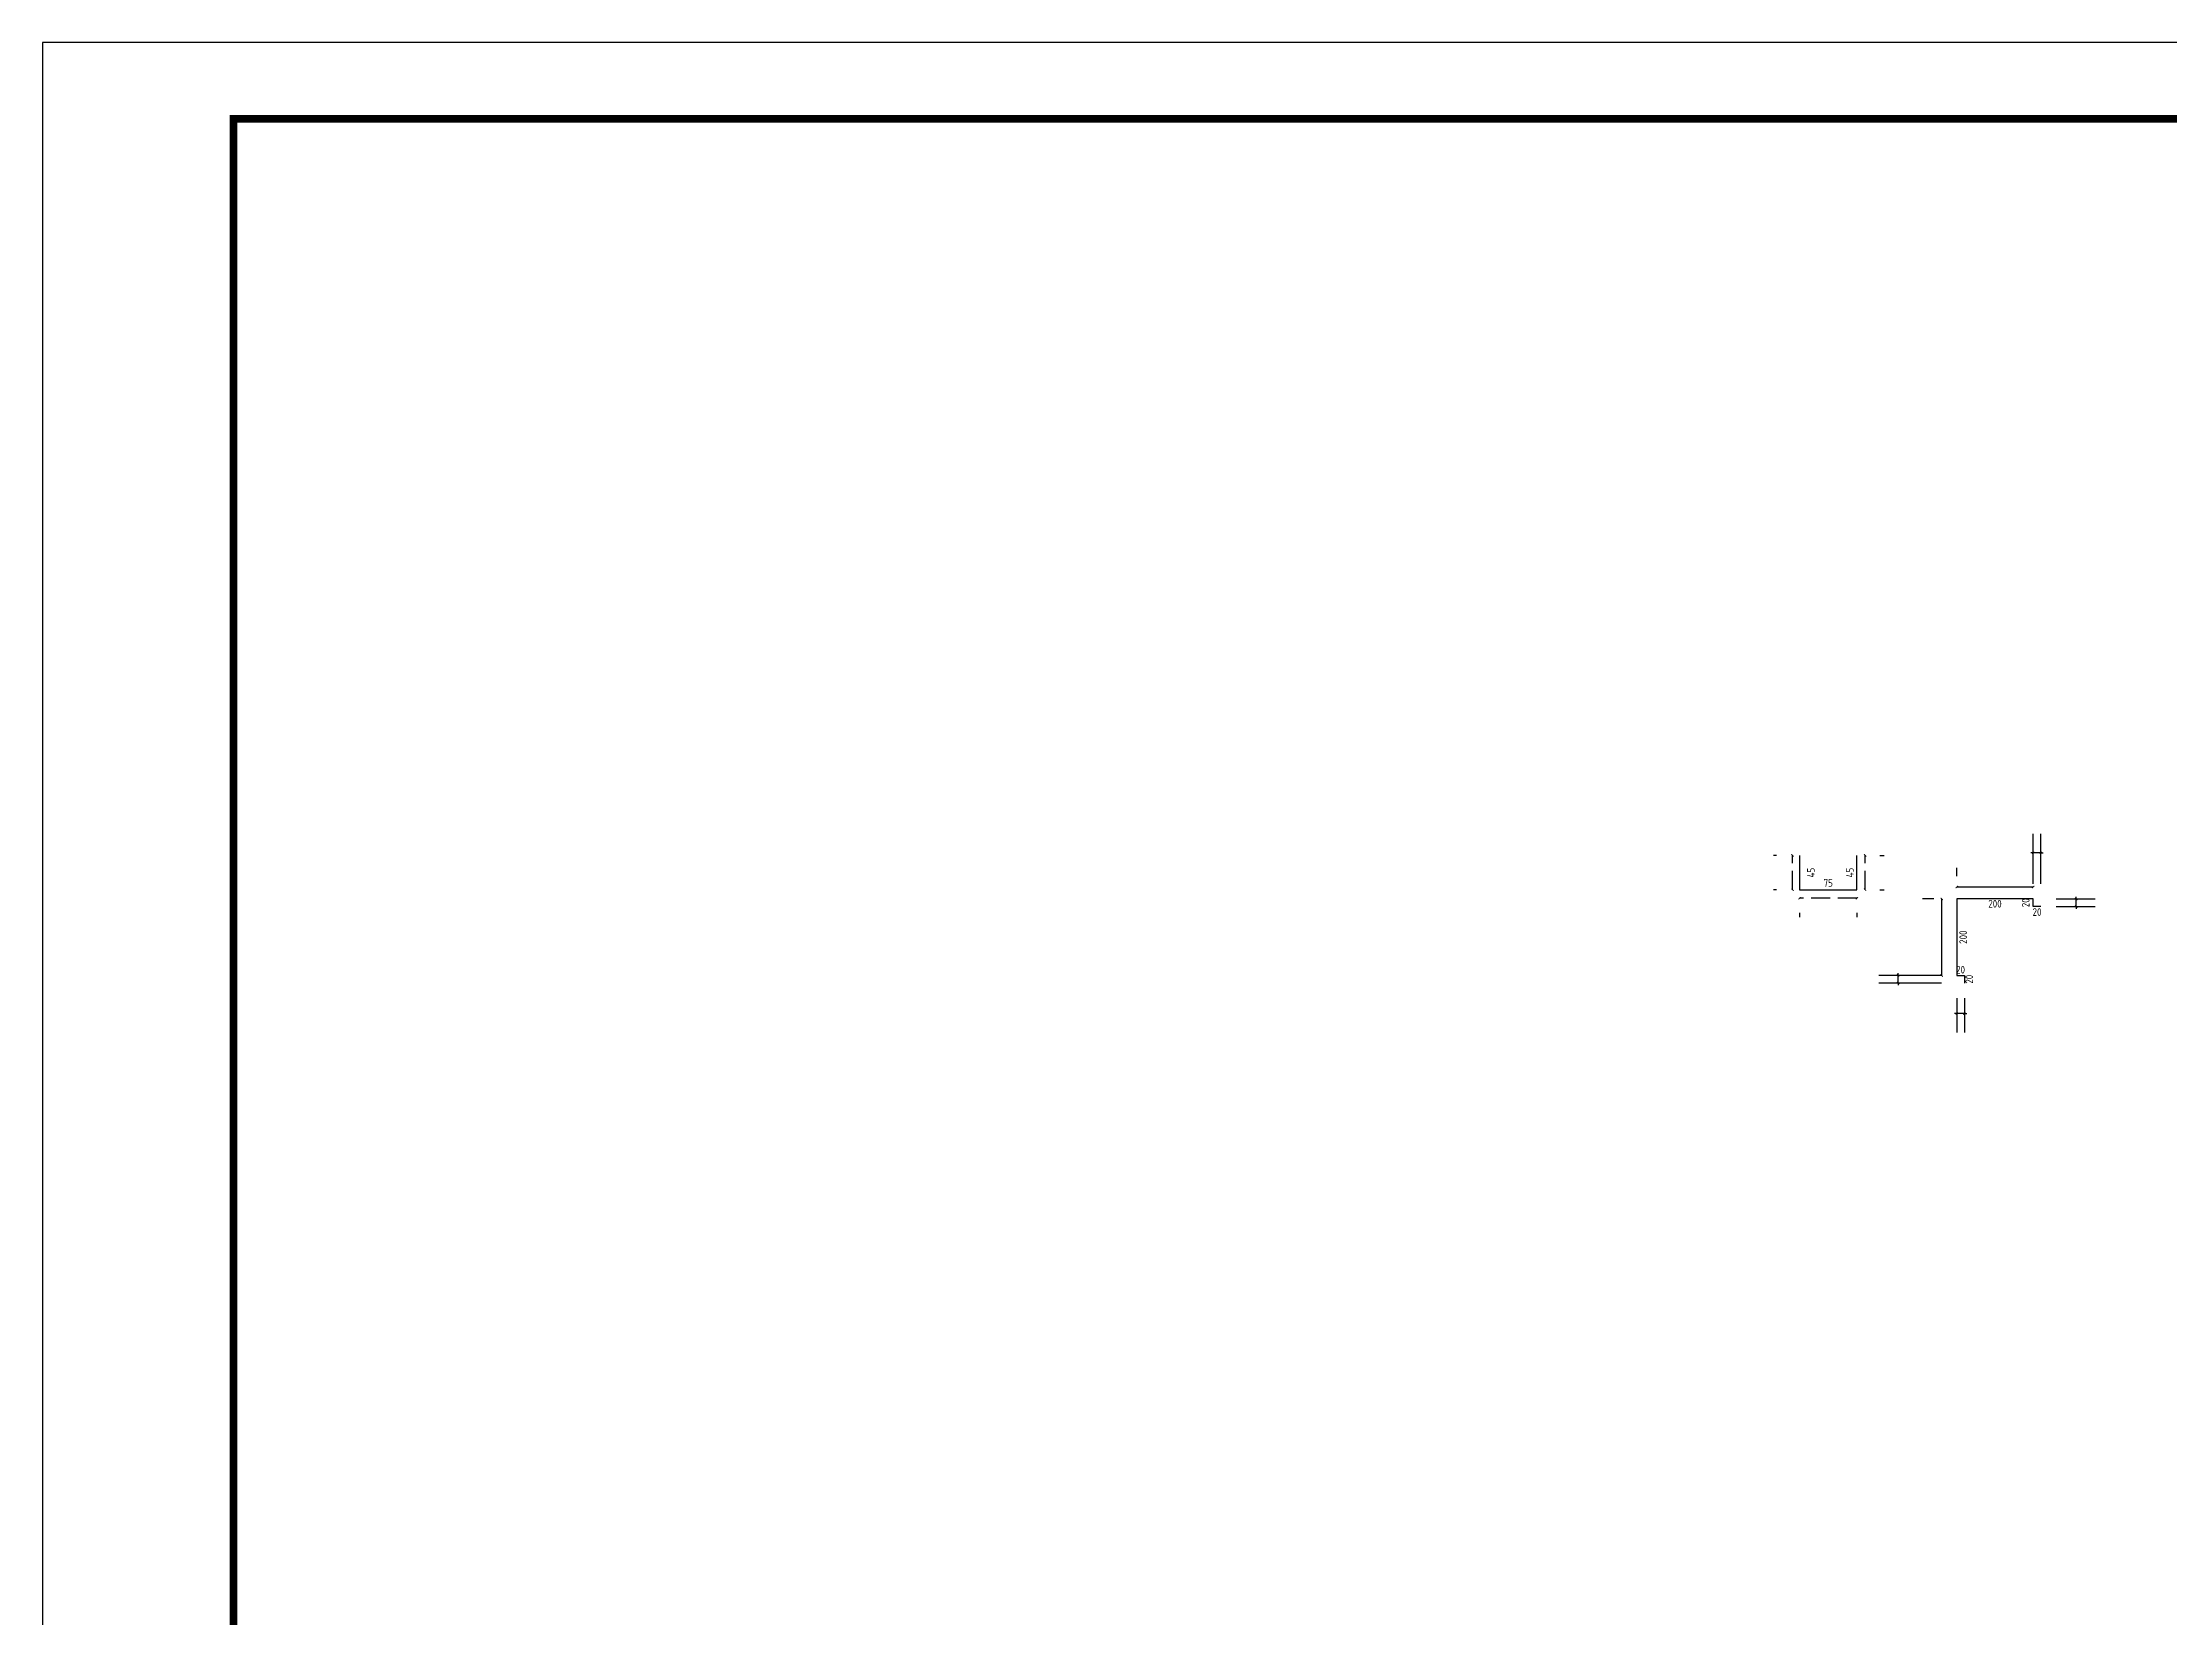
# Model space of a CAD drawing. Extents: x -30376 to 88524, y -28161 to 55939.
# Drawn here: x -30376 to -2546, y 35335 to 55939 of the extents above; entities that cross this region are included whole.
import ezdxf
from ezdxf.enums import TextEntityAlignment as Align

# ---------------------------------------------------------------- set-up
doc = ezdxf.new("R2010")
doc.units = 0
doc.header["$LTSCALE"] = 1000
doc.header["$MEASUREMENT"] = 0
doc.linetypes.add('DASH', pattern=[0.35, 0.25, -0.1])
doc.layers.add('PUB_TITLE', color=4, linetype='Continuous')
doc.styles.get("Standard").update_dxf_attribs({"font": 'gbenor.shx', "bigfont": 'gbcbig.shx'})
doc.dimstyles.get("Standard").update_dxf_attribs({"dimscale": 100, "dimtxt": 3.5, "dimasz": 1, "dimexe": 2.5, "dimexo": 3, "dimgap": 1.5, "dimtad": 1, "dimdec": 0, "dimzin": 0, "dimdsep": 46, "dimtxsty": 'Standard', "dimblk": 'ARCHTICK', "dimcen": 0.09, "dimadec": 0, "dimazin": 0, "dimtfac": 1, "dimtdec": 0, "dimtix": 1, "dimtmove": 2, "dimatfit": 3, "dimfxl": 1, "dimtolj": 1, "dimtzin": 0, "dimarcsym": 0})

# ---------------------------------------------------------------- blocks, each defined once
blk = doc.blocks.new('$titleblk$00000167')
blk.add_lwpolyline([(-1189, 0), (0, 0), (0, 841), (-1189, 841)], close=True)
at = {"const_width": 1}
blk.add_lwpolyline([(-1164, 10), (-10, 10), (-10, 831), (-1164, 831)], close=True, dxfattribs=at)
at = {"flags": 4}
for tag, p in [('(扩展图名)', (-62.12, 184.1)), ('图名', (-62.12, 180.13)), ('日期', (-62.12, 172.03)), ('图号', (-62.12, 163.99)), ('比例', (-62.12, 156)), ('子项', (-59.56, 82.07)), ('工程名称', (-59.24, 70.19)), ('设计号', (-36.91, 28.62))]:
    blk.add_attdef(tag, text='', height=3.5, dxfattribs=at).set_placement(p, align=Align.CENTER)
for tag, p in [('设计人', (-64.84, 148.13)), ('负责人', (-64.71, 140.27)), ('主持人', (-64.73, 132.26)), ('校对人', (-64.28, 124.4)), ('审核人', (-63.96, 116.15)), ('审定人', (-64.16, 107.95)), ('所长', (-64.16, 99.76))]:
    blk.add_attdef(tag, p, '', height=3.5)
blk = doc.blocks.new('_ArchTick')
at = {"color": 0, "linetype": 'ByBlock', "const_width": 0.4}
blk.add_lwpolyline([(-0.5, -0.5), (0.5, 0.5)], dxfattribs=at)
blk = doc.blocks.new('*D6')
at = {"color": 0, "linetype": 'DASH', "lineweight": -2}
for p, q in [((-7686, 45305), (-7728, 45305)), ((-7478, 44855), (-7478, 45305)), ((-7686, 44855), (-7728, 44855))]:
    blk.add_line(p, q, dxfattribs=at)
at = {"layer": 'Defpoints', "color": 0}
for p in [(-7478, 45305), (-7386, 45305), (-7386, 44855)]:
    blk.add_point(p, dxfattribs=at)
at = {"color": 0, "lineweight": -2, "xscale": 30, "yscale": 30, "zscale": 30}
for p, rotation in [((-7478, 45305), 90), ((-7478, 44855), 270)]:
    blk.add_blockref('_ArchTick', p, dxfattribs=dict(at, rotation=rotation))
at = {"color": 0, "insert": (-7237, 45080), "char_height": 100, "attachment_point": 5, "rotation": 90}
blk.add_mtext('\\A1;45', dxfattribs=at)
blk = doc.blocks.new('*D7')
at = {"color": 0, "linetype": 'DASH', "lineweight": -2}
for p, q in [((-6636, 44745), (-7386, 44745)), ((-7386, 44555), (-7386, 44495)), ((-6636, 44555), (-6636, 44495))]:
    blk.add_line(p, q, dxfattribs=at)
at = {"layer": 'Defpoints', "color": 0}
for p in [(-7386, 44855), (-6636, 44855), (-7386, 44745)]:
    blk.add_point(p, dxfattribs=at)
at = {"color": 0, "lineweight": -2, "xscale": 30, "yscale": 30, "zscale": 30, "rotation": 180}
blk.add_blockref('_ArchTick', (-7386, 44745), dxfattribs=at)
at = {"color": 0, "lineweight": -2, "xscale": 30, "yscale": 30, "zscale": 30}
blk.add_blockref('_ArchTick', (-6636, 44745), dxfattribs=at)
at = {"color": 0, "insert": (-7011, 44945), "char_height": 100, "attachment_point": 5}
blk.add_mtext('\\A1;75', dxfattribs=at)
blk = doc.blocks.new('*D8')
at = {"color": 0, "linetype": 'DASH', "lineweight": -2}
for p, q in [((-6528, 44855), (-6528, 45305)), ((-6336, 45305), (-6278, 45305)), ((-6336, 44855), (-6278, 44855))]:
    blk.add_line(p, q, dxfattribs=at)
at = {"layer": 'Defpoints', "color": 0}
for p in [(-6636, 45305), (-6528, 45305), (-6636, 44855)]:
    blk.add_point(p, dxfattribs=at)
at = {"color": 0, "lineweight": -2, "xscale": 30, "yscale": 30, "zscale": 30}
for p, rotation in [((-6528, 45305), 90), ((-6528, 44855), 270)]:
    blk.add_blockref('_ArchTick', p, dxfattribs=dict(at, rotation=rotation))
at = {"color": 0, "insert": (-6728, 45080), "char_height": 100, "attachment_point": 5, "rotation": 90}
blk.add_mtext('\\A1;45', dxfattribs=at)
blk = doc.blocks.new('*D9')
at = {"color": 0, "lineweight": -2}
for p, q in [((-4329, 44935), (-4329, 45588)), ((-4229, 44935), (-4229, 45588)), ((-4329, 45338), (-4359, 45338)), ((-4229, 45338), (-4329, 45338)), ((-4229, 45338), (-4199, 45338))]:
    blk.add_line(p, q, dxfattribs=at)
at = {"layer": 'Defpoints', "color": 0}
for p in [(-4329, 45338), (-4329, 44635), (-4229, 44635)]:
    blk.add_point(p, dxfattribs=at)
at = {"color": 0, "lineweight": -2, "xscale": 30, "yscale": 30, "zscale": 30}
blk.add_blockref('_ArchTick', (-4329, 45338), dxfattribs=at)
at = {"color": 0, "lineweight": -2, "xscale": 30, "yscale": 30, "zscale": 30, "rotation": 180}
blk.add_blockref('_ArchTick', (-4229, 45338), dxfattribs=at)
at = {"color": 0, "insert": (-4279, 44564), "char_height": 100, "attachment_point": 5}
blk.add_mtext('\\A1;20', dxfattribs=at)
blk = doc.blocks.new('*D10')
at = {"color": 0, "lineweight": -2}
for p, q in [((-4029, 44735), (-3517, 44735)), ((-4029, 44635), (-3517, 44635)), ((-3767, 44735), (-3767, 44765)), ((-3767, 44635), (-3767, 44735)), ((-3767, 44635), (-3767, 44605))]:
    blk.add_line(p, q, dxfattribs=at)
at = {"layer": 'Defpoints', "color": 0}
for p in [(-4329, 44735), (-4329, 44635), (-3767, 44735)]:
    blk.add_point(p, dxfattribs=at)
at = {"color": 0, "lineweight": -2, "xscale": 30, "yscale": 30, "zscale": 30}
for p, rotation in [((-3767, 44735), 270), ((-3767, 44635), 90)]:
    blk.add_blockref('_ArchTick', p, dxfattribs=dict(at, rotation=rotation))
at = {"color": 0, "insert": (-4427, 44685), "char_height": 100, "attachment_point": 5, "rotation": 90}
blk.add_mtext('\\A1;20', dxfattribs=at)
blk = doc.blocks.new('*D11')
at = {"color": 0, "lineweight": -2}
for p, q in [((-5329, 45035), (-5329, 45141)), ((-4329, 45035), (-4329, 45141)), ((-4329, 44891), (-5329, 44891))]:
    blk.add_line(p, q, dxfattribs=at)
at = {"layer": 'Defpoints', "color": 0}
for p in [(-5329, 44891), (-5329, 44735), (-4329, 44735)]:
    blk.add_point(p, dxfattribs=at)
at = {"color": 0, "lineweight": -2, "xscale": 30, "yscale": 30, "zscale": 30, "rotation": 180}
blk.add_blockref('_ArchTick', (-5329, 44891), dxfattribs=at)
at = {"color": 0, "lineweight": -2, "xscale": 30, "yscale": 30, "zscale": 30}
blk.add_blockref('_ArchTick', (-4329, 44891), dxfattribs=at)
at = {"color": 0, "insert": (-4829, 44672), "char_height": 100, "attachment_point": 5}
blk.add_mtext('\\A1;200', dxfattribs=at)
blk = doc.blocks.new('*D12')
at = {"color": 0, "lineweight": -2}
for p, q in [((-5629, 44735), (-5776, 44735)), ((-5526, 43735), (-5526, 44735)), ((-5629, 43735), (-5776, 43735))]:
    blk.add_line(p, q, dxfattribs=at)
at = {"layer": 'Defpoints', "color": 0}
for p in [(-5526, 44735), (-5329, 44735), (-5329, 43735)]:
    blk.add_point(p, dxfattribs=at)
at = {"color": 0, "lineweight": -2, "xscale": 30, "yscale": 30, "zscale": 30}
for p, rotation in [((-5526, 44735), 90), ((-5526, 43735), 270)]:
    blk.add_blockref('_ArchTick', p, dxfattribs=dict(at, rotation=rotation))
at = {"color": 0, "insert": (-5245, 44235), "char_height": 100, "attachment_point": 5, "rotation": 90}
blk.add_mtext('\\A1;200', dxfattribs=at)
blk = doc.blocks.new('*D13')
at = {"color": 0, "lineweight": -2}
for p, q in [((-5329, 43435), (-5329, 42987)), ((-5229, 43435), (-5229, 42987)), ((-5329, 43237), (-5359, 43237)), ((-5229, 43237), (-5329, 43237)), ((-5229, 43237), (-5199, 43237))]:
    blk.add_line(p, q, dxfattribs=at)
at = {"layer": 'Defpoints', "color": 0}
for p in [(-5329, 43735), (-5229, 43735), (-5329, 43237)]:
    blk.add_point(p, dxfattribs=at)
at = {"color": 0, "lineweight": -2, "xscale": 30, "yscale": 30, "zscale": 30}
blk.add_blockref('_ArchTick', (-5329, 43237), dxfattribs=at)
at = {"color": 0, "lineweight": -2, "xscale": 30, "yscale": 30, "zscale": 30, "rotation": 180}
blk.add_blockref('_ArchTick', (-5229, 43237), dxfattribs=at)
at = {"color": 0, "insert": (-5279, 43809), "char_height": 100, "attachment_point": 5}
blk.add_mtext('\\A1;20', dxfattribs=at)
blk = doc.blocks.new('*D14')
at = {"color": 0, "lineweight": -2}
for p, q in [((-5529, 43735), (-6347, 43735)), ((-6097, 43735), (-6097, 43765)), ((-6097, 43635), (-6097, 43735)), ((-5529, 43635), (-6347, 43635)), ((-6097, 43635), (-6097, 43605))]:
    blk.add_line(p, q, dxfattribs=at)
at = {"layer": 'Defpoints', "color": 0}
for p in [(-6097, 43735), (-5229, 43735), (-5229, 43635)]:
    blk.add_point(p, dxfattribs=at)
at = {"color": 0, "lineweight": -2, "xscale": 30, "yscale": 30, "zscale": 30}
for p, rotation in [((-6097, 43735), 270), ((-6097, 43635), 90)]:
    blk.add_blockref('_ArchTick', p, dxfattribs=dict(at, rotation=rotation))
at = {"color": 0, "insert": (-5166, 43685), "char_height": 100, "attachment_point": 5, "rotation": 90}
blk.add_mtext('\\A1;20', dxfattribs=at)

msp = doc.modelspace()

# ---------------------------------------------------------------- linework, layer by layer
for p, q in [((-7386.4, 45304.6), (-7386.4, 44854.6)), ((-6636.4, 44854.6), (-6636.4, 45304.6)), ((-7386.4, 44854.6), (-6636.4, 44854.6)), ((-4329, 44735), (-5329, 44735)), ((-5329, 44735), (-5329, 43735)), ((-4329, 44635), (-4329, 44735)), ((-4229, 44635), (-4329, 44635)), ((-5329, 43735), (-5229, 43735)), ((-5229, 43735), (-5229, 43635))]:
    msp.add_line(p, q)

# ---------------------------------------------------------------- block references
at = {"layer": 'PUB_TITLE', "xscale": 100, "yscale": 100, "zscale": 100}
msp.add_blockref('$titleblk$00000167', (88523.9, -28160.5), dxfattribs=at)

# ---------------------------------------------------------------- dimensions: what is measured, and where the dimension line sits
for base, p1, p2, angle, override, picture, middle in [((-4329, 45338), (-4229, 44635), (-4329, 44635), 180, {"dimtxt": 1, "dimasz": 0.3, "dimlfac": 0.2}, '*D9', (-4279, 44563.6)), ((-7477.8, 45304.6), (-7386.4, 44854.6), (-7386.4, 45304.6), 90, {"dimtxt": 1, "dimasz": 0.3, "dimtad": 3, "dimlfac": 0.1}, '*D6', (-7237, 45079.6)), ((-5329, 44890.8), (-4329, 44735), (-5329, 44735), 180, {"dimtxt": 1, "dimasz": 0.3, "dimlfac": 0.2}, '*D11', (-4829, 44671.6)), ((-5526.3, 44735), (-5329, 43735), (-5329, 44735), 90, {"dimtxt": 1, "dimasz": 0.3, "dimlfac": 0.2}, '*D12', (-5245.1, 44235)), ((-3767.5, 44735), (-4329, 44635), (-4329, 44735), 90, {"dimtxt": 1, "dimasz": 0.3, "dimlfac": 0.2}, '*D10', (-4427.2, 44685)), ((-6096.9, 43735), (-5229, 43635), (-5229, 43735), 90, {"dimtxt": 1, "dimasz": 0.3, "dimlfac": 0.2}, '*D14', (-5166.2, 43685)), ((-5329, 43237.3), (-5229, 43735), (-5329, 43735), 180, {"dimtxt": 1, "dimasz": 0.3, "dimlfac": 0.2}, '*D13', (-5279, 43808.6))]:
    dim = msp.add_linear_dim(base=base, p1=p1, p2=p2, angle=angle, dimstyle='Standard', override=override)
    dim.commit()
    dim.dimension.update_dxf_attribs({"geometry": picture, "text_midpoint": middle, "dimtype": 161})
for p2, distance, picture, middle in [((-6636.4, 45304.6), -108.1, '*D8', (-6728.3, 45079.6)), ((-7386.4, 44854.6), 110.1, '*D7', (-7011.4, 44944.5))]:
    dim = msp.add_aligned_dim(p1=(-6636.4, 44854.6), p2=p2, distance=distance, dimstyle='Standard', override={"dimtxt": 1, "dimasz": 0.3, "dimlfac": 0.1})
    dim.commit()
    dim.dimension.update_dxf_attribs({"geometry": picture, "text_midpoint": middle})

doc.saveas('drawing.dxf')
